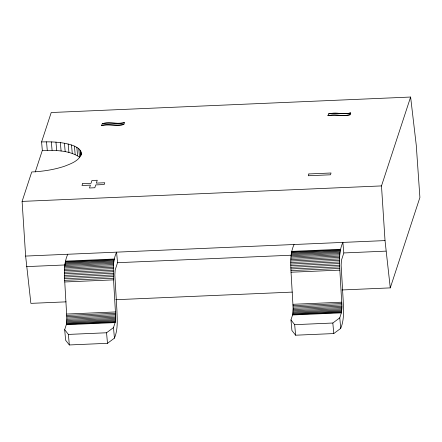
<?xml version="1.0" encoding="UTF-8"?>
<svg xmlns="http://www.w3.org/2000/svg" width="442" height="442" viewBox="0 0 442 442"><rect width="100%" height="100%" fill="white"/><g stroke="black" fill="none" stroke-linecap="round" stroke-linejoin="round"><path stroke-width="0.66" d="M114.434 338.136L113.495 327.594L115.268 322.074L115.66 315.958L113.561 279.863C113.18 270.57 112.544 260.852 116.589 252.155L117.533 262.697L115.169 270.001L114.843 275.007L116.915 310.367C117.185 319.632 118.147 329.367 114.434 338.136L107.489 343.312L69.328 344.959L65.626 340.241L64.687 329.699L66.46 324.174L66.852 318.058L64.759 281.968C64.372 272.675 63.736 262.951 67.786 254.255M340.721 328.384L339.776 317.842L341.55 312.323L341.942 306.207L339.848 270.117C339.467 260.819 338.826 251.1 342.876 242.404L343.815 252.946L341.451 260.25L341.13 265.255L343.202 300.621C343.467 309.881 344.434 319.616 340.721 328.384L333.771 333.566L295.615 335.207L291.913 330.489L290.969 319.947L292.742 314.428L293.14 308.312L291.04 272.217C290.659 262.924 290.018 253.205 294.068 244.509M35.277 171.921L42.333 150.385L41.581 141.948C51.615 141.622 61.858 141.993 71.516 144.998C75.814 146.44 82.455 149.424 81.03 155.054C78.03 161.396 70.632 163.816 64.56 166.225C53.979 169.761 42.857 171.43 31.741 171.977L22.1 201.403L25.63 256.073L30.879 303.367L66.062 301.853M41.581 141.948L51.222 112.528L410.618 97.041L416.265 145.252L419.9 197.475L390.275 287.886L341.986 289.963M101.666 125.445L102.257 123.644C109.594 121.738 117.113 124.456 124.445 122.688L123.854 124.489C116.522 126.401 108.997 123.683 101.666 125.445C109.003 123.777 116.517 126.285 123.854 124.489M327.953 115.699L328.544 113.898C335.876 111.986 343.401 114.705 350.727 112.942L350.136 114.743C342.804 116.655 335.279 113.937 327.953 115.699C335.285 114.03 342.799 116.533 350.136 114.743M390.275 287.886L385.026 240.592L381.49 185.916L410.618 97.041M64.687 329.699L68.388 334.417L106.55 332.771L113.495 327.594M290.969 319.947L294.676 324.666L332.832 323.025L339.776 317.842M124.445 122.688C117.108 124.362 109.594 121.854 102.257 123.644M350.727 112.942C343.395 114.611 335.881 112.108 328.544 113.898M22.1 201.403L381.49 185.916M25.63 256.073L385.026 240.592M65.532 261.123L114.34 259.018M291.819 251.371L340.627 249.271M65.361 261.741L114.163 259.636M291.643 251.99L340.451 249.89M65.195 262.487L114.003 260.388M291.482 252.741L340.29 250.636M65.051 263.36L113.854 261.255M291.333 253.609L340.141 251.504M64.919 264.344L113.727 262.244M291.201 254.598L340.008 252.493M26.575 266.614L65.201 264.951M117.627 262.692L291.46 255.2M343.887 252.946L385.965 251.133M64.803 265.438L113.611 263.338M291.085 255.691L339.892 253.586M64.703 266.637L113.511 264.531M290.985 256.89L339.793 254.785M64.62 267.924L113.428 265.824M290.908 258.178L339.716 256.073M64.56 269.3L113.367 267.195M290.847 259.548L339.649 257.448M64.515 270.742L113.323 268.642M290.803 260.995L339.611 258.89M64.493 272.25L113.301 270.15M290.781 262.504L339.583 260.399M64.488 273.813L113.296 271.708M290.775 264.062L339.583 261.957M64.504 275.41L113.312 273.305M290.792 265.659L339.594 263.559M64.538 277.04L113.345 274.935M290.825 267.288L339.633 265.183M64.593 278.681L113.401 276.576M290.88 268.929L339.683 266.83M64.665 280.327L113.472 278.228M290.952 270.581L339.754 268.476M64.759 281.968L113.561 279.863M291.04 272.217L339.848 270.117M115.727 299.709L292.317 292.101M66.72 314.047L115.522 311.947M293.002 304.3L341.81 302.195M66.786 315.395L115.594 313.29M293.074 305.643L341.876 303.543M66.83 316.737L115.638 314.638M293.118 306.991L341.926 304.886M66.852 318.058L115.66 315.958M293.14 308.312L341.942 306.207M66.847 319.334L115.655 317.229M293.134 309.582L341.937 307.477M66.819 320.533L115.622 318.428M293.101 310.781L341.909 308.676M66.764 321.632L115.566 319.533M293.046 311.886L341.854 309.781M66.681 322.621L115.489 320.516M292.969 312.87L341.776 310.77M66.582 323.472L115.39 321.373M292.864 313.726L341.672 311.621M66.46 324.174L115.268 322.074M292.742 314.428L341.55 312.323M66.322 324.715L115.124 322.61M292.604 314.964L341.412 312.864M42.333 150.385C54.825 150.335 68.737 149.91 79.527 157.159L78.77 148.727M332.832 323.025L333.771 333.566M294.676 324.666L295.615 335.207M106.55 332.771L107.489 343.312M81.306 153.385L81.416 154.678M81.013 151.761L81.306 155.004M80.168 150.203L80.687 156.037M76.847 147.357L77.599 155.788M74.416 146.109L75.173 154.54M71.516 144.998L72.267 153.429M68.173 144.031L68.924 152.468M64.433 143.236L65.184 151.667M60.344 142.606L61.101 151.042M55.963 142.158L56.714 150.595M51.333 141.899L52.084 150.335M68.388 334.417L69.328 344.959M46.52 141.832L47.272 150.263M82.582 183.701L81.991 185.502L90.417 185.137L89.483 187.988L94.809 187.762L95.743 184.911L104.174 184.546L104.765 182.745L96.334 183.11L97.268 180.253L91.947 180.485L91.008 183.336L82.582 183.701M308.864 173.949L308.273 175.75L330.456 174.794L331.047 172.993L308.864 173.949"/></g></svg>
